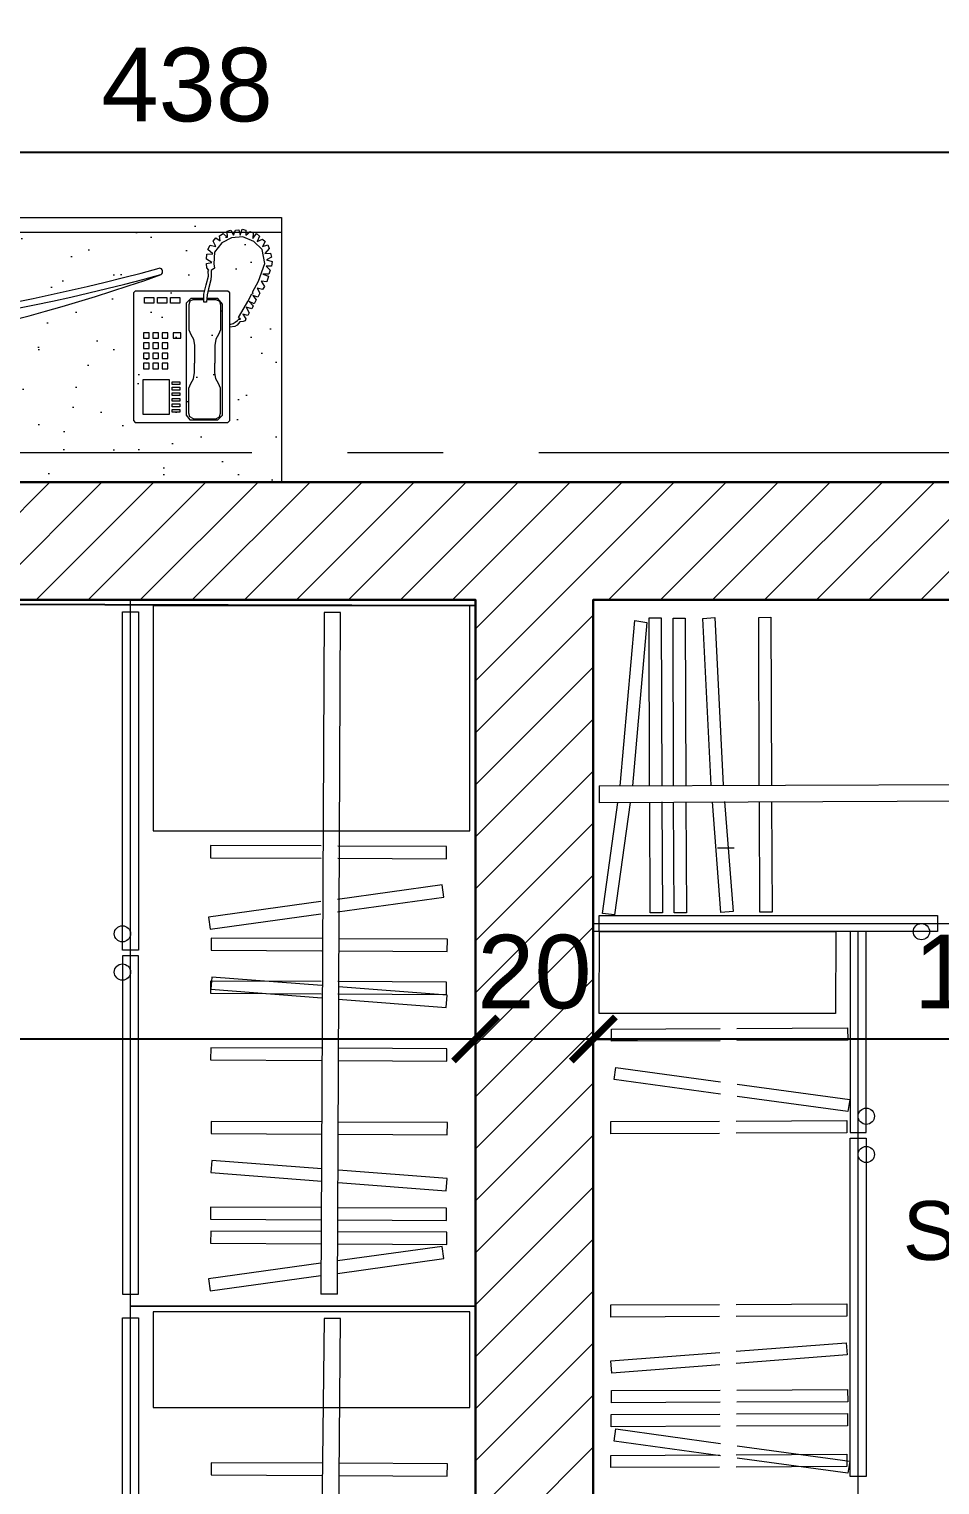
# Model space of a CAD drawing. Header units: centimetres. Extents: x 105417 to 110818, y -55119 to -48326.
# Drawn here: x 106536.5 to 106691.2, y -51447.8 to -51200.4 of the extents above; entities that cross this region are included whole.
import ezdxf

# ---------------------------------------------------------------- set-up
doc = ezdxf.new("R2010")
doc.units = ezdxf.units.CM
doc.header["$LTSCALE"] = 50
doc.header["$MEASUREMENT"] = 0
doc.linetypes.add('AXES', pattern=[2, 1.25, -0.25, 0.25, -0.25])
doc.layers.get('0').update_dxf_attribs({"color": 8})
doc.layers.add('AXES', color=10, linetype='AXES')
doc.layers.add('COTE 50ème', color=1, linetype='Continuous')
doc.layers.add('DEMOL', color=7, linetype='Continuous', lineweight=60, true_color=0xe6ac00)
doc.layers.add('MOBILE_Pen_No__12', color=7, linetype='Continuous', lineweight=18, true_color=0xa7a7a7)
doc.layers.add('FMULT', color=150, linetype='Continuous', plot=False)
for name, color, linetype, lineweight in [('MACONNERIE COUPE', 7, 'Continuous', 30), ('MACONNERIE HACHURE', 253, 'Continuous', 13), ('MOBILE_Pen_No__18', 9, 'Continuous', 15), ('mobilimi', 8, 'Continuous', 9)]:
    doc.layers.add(name, color=color, linetype=linetype, lineweight=lineweight)
doc.styles.add('RS_TEXT_1.50', font='arial.ttf', dxfattribs={"height": 12.5})
doc.styles.add('RS_TXT_50', font='arial.ttf', dxfattribs={"height": 12.5})
doc.dimstyles.new('RS_50CM_LINEAIRE', dxfattribs={"dimscale": 5, "dimtxt": 12.5, "dimasz": 1.5, "dimexe": 1, "dimexo": 2.5, "dimgap": 1, "dimtad": 1, "dimdec": 1, "dimrnd": 0.5, "dimdsep": 46, "dimtxsty": 'RS_TXT_50', "dimblk1": 'ARCHTICK', "dimblk2": 'ARCHTICK', "dimsah": 1, "dimcen": 2.5, "dimdle": 1, "dimclrt": 4, "dimadec": 0, "dimazin": 2, "dimtfac": 1, "dimtdec": 1, "dimtix": 1, "dimtmove": 2, "dimatfit": 3, "dimfxl": 1, "dimtolj": 1, "dimtzin": 0, "dimarcsym": 0})

# ---------------------------------------------------------------- blocks, each defined once
blk = doc.blocks.new('Samsung Curved UHD TV_top_cad-block.com')
at = {"color": 0}
for points in [[(-9.4, 104), (-9.4, 18.2, -0.414214), (-27.4, 0.2), (-43.3, 0.2, 0.08003), (-575.5, -98.3)], [(10.6, 104), (10.6, 18.2, 0.414214), (28.6, 0.2), (44.4, 0.2, -0.08003), (576.7, -98.3)], [(-69.5, -29.6), (-240.1, -106.2, -0.969023), (-243.1, -99.6), (-88.9, -30.3)], [(70.7, -29.6), (241.3, -106.2, 0.969023), (244.3, -99.6), (90.1, -30.3)]]:
    blk.add_lwpolyline(points, format="xyb", dxfattribs=at)
for points in [[(0.6, 105.8), (-7.6, 105.8)], [(0.6, 105.8), (8.8, 105.8)]]:
    blk.add_lwpolyline(points, dxfattribs=at)
for centre, radius, start, end in [((-7.6, 104), 1.8, 90, 180), ((8.8, 104), 1.8, 0, 90), ((-1.5, 2066.6), 2066.6, 269.2806, 270.801), ((0.6, -2232.7), 2210.8, 74.8955, 105.1045), ((0.6, -2232.7), 2204.3, 74.8955, 105.1045), ((-573.7, -101.2), 3.43, 122.2401, 267.969), ((574.9, -101.2), 3.43, 272.031, 57.7599)]:
    blk.add_arc(centre, radius, start, end, dxfattribs=at)
blk = doc.blocks.new('A$Ceb270309')
at = {"layer": 'AXES', "lineweight": 5, "ltscale": 1.3}
blk.add_line((3195, -410), (-1985, -410), dxfattribs=at)
blk = doc.blocks.new('_ArchTick')
at = {"color": 0, "linetype": 'ByBlock', "const_width": 0.15}
blk.add_lwpolyline([(-0.5, -0.5), (0.5, 0.5)], dxfattribs=at)
blk = doc.blocks.new('*D979')
at = {"layer": 'COTE 50ème', "color": 0, "lineweight": -2, "ltscale": 0.5, "transparency": 16777216}
for p, q in [((106632.35, -51336.86), (106632.35, -51376.99)), ((106770.35, -51336.86), (106770.35, -51376.99)), ((106775.35, -51371.99), (106627.35, -51371.99))]:
    blk.add_line(p, q, dxfattribs=at)
at = {"layer": 'Defpoints', "color": 0, "ltscale": 0.5, "transparency": 16777216}
for p in [(106632.35, -51324.36), (106770.35, -51324.36), (106632.35, -51371.99)]:
    blk.add_point(p, dxfattribs=at)
at = {"layer": 'COTE 50ème', "color": 0, "lineweight": -2, "ltscale": 0.5, "transparency": 16777216, "xscale": 7.5, "yscale": 7.5, "zscale": 7.5, "rotation": 180}
blk.add_blockref('_ArchTick', (106632.35, -51371.99), dxfattribs=at)
at = {"layer": 'COTE 50ème', "color": 0, "lineweight": -2, "ltscale": 0.5, "transparency": 16777216, "xscale": 7.5, "yscale": 7.5, "zscale": 7.5}
blk.add_blockref('_ArchTick', (106770.35, -51371.99), dxfattribs=at)
at = {"layer": 'COTE 50ème', "color": 4, "ltscale": 0.5, "transparency": 16777216, "insert": (106701.35, -51360.61), "char_height": 12.5, "attachment_point": 5, "style": 'RS_TXT_50'}
blk.add_mtext('\\A1;138', dxfattribs=at)
blk = doc.blocks.new('*D980')
at = {"layer": 'COTE 50ème', "color": 0, "lineweight": -2, "ltscale": 0.5, "transparency": 16777216}
for p, q in [((106612.35, -51336.86), (106612.35, -51376.99)), ((106632.35, -51336.86), (106632.35, -51376.99)), ((106612.35, -51371.99), (106604.85, -51371.99)), ((106632.35, -51371.99), (106612.35, -51371.99)), ((106632.35, -51371.99), (106639.85, -51371.99))]:
    blk.add_line(p, q, dxfattribs=at)
at = {"layer": 'Defpoints', "color": 0, "ltscale": 0.5, "transparency": 16777216}
for p in [(106612.35, -51324.36), (106632.35, -51324.36), (106612.35, -51371.99)]:
    blk.add_point(p, dxfattribs=at)
at = {"layer": 'COTE 50ème', "color": 0, "lineweight": -2, "ltscale": 0.5, "transparency": 16777216, "xscale": 7.5, "yscale": 7.5, "zscale": 7.5}
blk.add_blockref('_ArchTick', (106612.35, -51371.99), dxfattribs=at)
at = {"layer": 'COTE 50ème', "color": 0, "lineweight": -2, "ltscale": 0.5, "transparency": 16777216, "xscale": 7.5, "yscale": 7.5, "zscale": 7.5, "rotation": 180}
blk.add_blockref('_ArchTick', (106632.35, -51371.99), dxfattribs=at)
at = {"layer": 'COTE 50ème', "color": 4, "ltscale": 0.5, "transparency": 16777216, "insert": (106622.35, -51360.61), "char_height": 12.5, "attachment_point": 5, "style": 'RS_TXT_50'}
blk.add_mtext('\\A1;20', dxfattribs=at)
blk = doc.blocks.new('*D981')
at = {"layer": 'COTE 50ème', "color": 0, "lineweight": -2, "ltscale": 0.5, "transparency": 16777216}
for p, q in [((106612.35, -51336.86), (106612.35, -51376.99)), ((106234.35, -51359.86), (106234.35, -51376.99)), ((106617.35, -51371.99), (106229.35, -51371.99))]:
    blk.add_line(p, q, dxfattribs=at)
at = {"layer": 'Defpoints', "color": 0, "ltscale": 0.5, "transparency": 16777216}
for p in [(106612.35, -51324.36), (106234.35, -51347.36), (106234.35, -51371.99)]:
    blk.add_point(p, dxfattribs=at)
at = {"layer": 'COTE 50ème', "color": 0, "lineweight": -2, "ltscale": 0.5, "transparency": 16777216, "xscale": 7.5, "yscale": 7.5, "zscale": 7.5, "rotation": 180}
blk.add_blockref('_ArchTick', (106234.35, -51371.99), dxfattribs=at)
at = {"layer": 'COTE 50ème', "color": 0, "lineweight": -2, "ltscale": 0.5, "transparency": 16777216, "xscale": 7.5, "yscale": 7.5, "zscale": 7.5}
blk.add_blockref('_ArchTick', (106612.35, -51371.99), dxfattribs=at)
at = {"layer": 'COTE 50ème', "color": 4, "ltscale": 0.5, "transparency": 16777216, "insert": (106423.35, -51360.61), "char_height": 12.5, "attachment_point": 5, "style": 'RS_TXT_50'}
blk.add_mtext('\\A1;378', dxfattribs=at)
blk = doc.blocks.new('*D1062')
at = {"layer": 'COTE 50ème', "color": 0, "lineweight": -2, "ltscale": 0.5, "transparency": 16777216}
for p, q in [((105995.75, -52042.36), (105995.75, -49967.36)), ((106966.85, -49972.36), (105990.75, -49972.36)), ((106196.86, -52037.36), (105990.75, -52037.36))]:
    blk.add_line(p, q, dxfattribs=at)
at = {"layer": 'Defpoints', "color": 0, "ltscale": 0.5, "transparency": 16777216}
for p in [(105995.75, -49972.36), (106979.35, -49972.36), (106209.36, -52037.36)]:
    blk.add_point(p, dxfattribs=at)
at = {"layer": 'COTE 50ème', "color": 0, "lineweight": -2, "ltscale": 0.5, "transparency": 16777216, "xscale": 7.5, "yscale": 7.5, "zscale": 7.5}
for p, rotation in [((105995.75, -49972.36), 90), ((105995.75, -52037.36), 270)]:
    blk.add_blockref('_ArchTick', p, dxfattribs=dict(at, rotation=rotation))
at = {"layer": 'COTE 50ème', "color": 4, "ltscale": 0.5, "transparency": 16777216, "insert": (105984.37, -51004.86), "char_height": 12.5, "attachment_point": 5, "rotation": 90, "style": 'RS_TXT_50'}
blk.add_mtext('\\A1;2065', dxfattribs=at)
blk = doc.blocks.new('*D1305')
at = {"layer": 'COTE 50ème', "color": 0, "lineweight": -2, "ltscale": 0.5, "transparency": 16777216}
for p, q in [((106344.35, -51234.86), (106344.35, -51216.27)), ((106782.35, -51264.86), (106782.35, -51216.27)), ((106339.35, -51221.27), (106787.35, -51221.27))]:
    blk.add_line(p, q, dxfattribs=at)
at = {"layer": 'Defpoints', "color": 0, "ltscale": 0.5, "transparency": 16777216}
for p in [(106782.35, -51221.27), (106344.35, -51247.36), (106782.35, -51277.36)]:
    blk.add_point(p, dxfattribs=at)
at = {"layer": 'COTE 50ème', "color": 0, "lineweight": -2, "ltscale": 0.5, "transparency": 16777216, "xscale": 7.5, "yscale": 7.5, "zscale": 7.5, "rotation": 180}
blk.add_blockref('_ArchTick', (106344.35, -51221.27), dxfattribs=at)
at = {"layer": 'COTE 50ème', "color": 0, "lineweight": -2, "ltscale": 0.5, "transparency": 16777216, "xscale": 7.5, "yscale": 7.5, "zscale": 7.5}
blk.add_blockref('_ArchTick', (106782.35, -51221.27), dxfattribs=at)
at = {"layer": 'COTE 50ème', "color": 4, "ltscale": 0.5, "transparency": 16777216, "insert": (106563.35, -51209.88), "char_height": 12.5, "attachment_point": 5, "style": 'RS_TXT_50'}
blk.add_mtext('\\A1;438', dxfattribs=at)

msp = doc.modelspace()

# ---------------------------------------------------------------- hatches: boundary and pattern name
at = {"layer": 'MACONNERIE HACHURE'}
h = msp.add_hatch(dxfattribs=at)
h.set_pattern_fill('ANSI31', color=256, scale=50, style=0)
h.paths.add_polyline_path([(107979.35, -50366.36), (108090.35, -50366.36), (108090.35, -50324.36), (107979.35, -50324.36)])
h.paths.add_polyline_path([(107987.35, -50358.36), (108082.35, -50358.36), (108082.35, -50332.36), (107987.35, -50332.36)], flags=16)
h.paths.add_polyline_path([(106528.35, -50366.36), (106639.35, -50366.36), (106639.35, -50324.36), (106528.35, -50324.36)])
h.paths.add_polyline_path([(106536.35, -50358.36), (106631.35, -50358.36), (106631.35, -50332.36), (106536.35, -50332.36)], flags=16)
h.paths.add_polyline_path([(106399.35, -52012.36), (106344.35, -52012.36), (106344.35, -52037.36), (106399.35, -52037.36)])
h.paths.add_polyline_path([(106579.35, -52037.36), (106679.35, -52037.36), (106679.35, -52012.36), (106579.35, -52012.36)])
h.paths.add_polyline_path([(108409.35, -50417.36), (108409.35, -50357.36), (108384.35, -50357.36), (108384.35, -50417.36)])
h.paths.add_polyline_path([(107296.85, -50332.36), (107321.85, -50332.36), (107321.85, -50112.36), (107296.85, -50112.36)])
h.paths.add_polyline_path([(107614.35, -50142.36), (107639.35, -50142.36), (107639.35, -49972.36), (107521.85, -49972.36), (107521.85, -49997.36), (107614.35, -49997.36)])
h.paths.add_polyline_path([(107296.85, -50112.36), (107321.85, -50112.36), (107321.85, -49972.36), (107296.85, -49972.36)])
h.paths.add_polyline_path([(107004.35, -50142.36), (106979.35, -50142.36), (106979.35, -49972.36), (107096.85, -49972.36), (107096.85, -49997.36), (107004.35, -49997.36)])
h.paths.add_polyline_path([(108384.35, -50672.36), (108409.35, -50672.36), (108409.35, -50597.36), (108384.35, -50597.36)])
h.paths.add_polyline_path([(106209.35, -50417.36), (106209.35, -50357.36), (106234.35, -50357.36), (106234.35, -50417.36)])
h.paths.add_polyline_path([(106234.35, -50752.25), (106209.35, -50752.25), (106209.35, -50697.36), (106234.35, -50697.36)])
h.paths.add_polyline_path([(108384.35, -50752.25), (108409.35, -50752.25), (108409.35, -50697.36), (108384.35, -50697.36)])
h.paths.add_polyline_path([(106234.35, -51247.36), (106209.35, -51247.36), (106209.35, -51192.47), (106234.35, -51192.47)])
h.paths.add_polyline_path([(106754.35, -50947.8), (106869.35, -50947.8), (106869.35, -50997.8), (106754.35, -50997.8)])
h.paths.add_polyline_path([(106764.35, -50957.8), (106859.35, -50957.8), (106859.35, -50987.8), (106764.35, -50987.8)], flags=16)
h.paths.add_polyline_path([(107749.35, -50947.36), (107864.35, -50947.36), (107864.35, -50997.36), (107749.35, -50997.36)])
h.paths.add_polyline_path([(107759.35, -50957.36), (107854.35, -50957.36), (107854.35, -50987.36), (107759.35, -50987.36)], flags=16)
h.paths.add_polyline_path([(107059.35, -51297.36), (107079.35, -51297.36), (107079.35, -51307.36), (107059.35, -51307.36)])
h.paths.add_polyline_path([(107004.35, -50357.36), (107096.85, -50357.36), (107096.85, -50332.36), (107004.35, -50332.36)])
h.paths.add_polyline_path([(106619.47, -50617.36), (106644.47, -50617.36), (106644.47, -50672.36), (106619.47, -50672.36)])
h.paths.add_polyline_path([(106234.35, -51032.36), (106209.35, -51032.36), (106209.35, -50912.36), (106234.35, -50912.36)])
h.paths.add_polyline_path([(107044.35, -50768.68), (106979.35, -50768.68), (106979.35, -50746.68), (107004.35, -50746.68), (107004.35, -50756.68), (107044.35, -50756.68)])
h.paths.add_polyline_path([(106234.35, -50672.36), (106209.35, -50672.36), (106209.35, -50597.36), (106234.35, -50597.36)])
h.paths.add_polyline_path([(107149.35, -51567.36), (107059.35, -51567.36), (107059.35, -51487.36), (106906.35, -51487.36), (106906.35, -51582.35), (106894.35, -51582.35), (106894.35, -51462.36), (107059.35, -51462.36), (107059.35, -51407.36), (107079.35, -51407.36), (107079.35, -51511.36), (107149.35, -51511.36), (107149.35, -51462.36), (107184.35, -51462.36), (107184.35, -51482.36), (107174.35, -51482.36), (107174.35, -51532.36), (107149.35, -51532.36), (107149.35, -51516.36), (107079.35, -51516.36), (107079.35, -51542.36), (107149.35, -51542.36)])
h.paths.add_polyline_path([(106979.35, -50392.36), (107004.35, -50392.36), (107004.35, -50654.68), (106979.35, -50654.68), (106979.35, -50617.36), (106919.35, -50617.36), (106919.35, -50592.36), (106979.35, -50592.36)])
h.paths.add_polyline_path([(107039.35, -52012.36), (106906.35, -52012.36), (106906.35, -51858.36), (106894.35, -51858.36), (106894.35, -52012.36), (106859.35, -52012.36), (106859.35, -52037.36), (107039.35, -52037.36)])
h.paths.add_polyline_path([(106344.35, -51612.36), (106344.35, -51670.47), (106319.35, -51670.47), (106319.35, -51617.36), (106209.35, -51617.36), (106209.35, -51527.36), (106234.35, -51527.36), (106234.35, -51592.36), (106567.35, -51592.36), (106567.35, -51587.36), (106719.35, -51587.36), (106719.35, -51577.36), (106731.35, -51577.36), (106731.35, -51672.36), (106792.22, -51672.36), (106792.22, -51684.36), (106719.35, -51684.36), (106719.35, -51612.36)])
h.paths.add_polyline_path([(106782.35, -51277.36), (106782.35, -51371.36), (106770.35, -51371.36), (106770.35, -51297.36), (106632.35, -51297.36), (106632.35, -51463.36), (106770.35, -51463.36), (106770.35, -51453.36), (106782.35, -51453.36), (106782.35, -51475.36), (106731.35, -51475.36), (106731.35, -51485.36), (106719.35, -51485.36), (106719.35, -51475.36), (106612.35, -51475.36), (106612.35, -51297.36), (106344.35, -51297.36), (106344.35, -51277.36)])
h.paths.add_polyline_path([(107559.35, -51297.36), (107539.35, -51297.36), (107539.35, -51307.36), (107559.35, -51307.36)])
h.paths.add_polyline_path([(107614.35, -50357.36), (107521.85, -50357.36), (107521.85, -50332.36), (107614.35, -50332.36)])
h.paths.add_polyline_path([(107994.35, -50617.36), (107969.35, -50617.36), (107969.35, -50672.36), (107994.35, -50672.36)])
h.paths.add_polyline_path([(108384.35, -51032.36), (108409.35, -51032.36), (108409.35, -50912.36), (108384.35, -50912.36)])
h.paths.add_polyline_path([(107574.35, -50768.68), (107639.35, -50768.68), (107639.35, -50746.68), (107614.35, -50746.68), (107614.35, -50756.68), (107574.35, -50756.68)])
h.paths.add_polyline_path([(107129.19, -51192.36), (107079.35, -51192.36), (107079.35, -51152.36), (107129.19, -51152.36)])
h.paths.add_polyline_path([(107289.35, -51192.36), (107249.35, -51192.36), (107249.35, -51152.36), (107289.35, -51152.36)])
h.paths.add_polyline_path([(106344.35, -51940.47), (106319.35, -51940.47), (106319.35, -51987.36), (106344.35, -51987.36)])
h.paths.add_polyline_path([(106234.35, -51297.36), (106209.35, -51297.36), (106209.35, -51347.36), (106234.35, -51347.36)])
h.paths.add_polyline_path([(107489.52, -51192.36), (107539.35, -51192.36), (107539.35, -51152.36), (107489.52, -51152.36)])
h.paths.add_polyline_path([(107329.35, -51192.36), (107369.35, -51192.36), (107369.35, -51152.36), (107329.35, -51152.36)])
h.paths.add_polyline_path([(107174.35, -52012.36), (107194.35, -52012.36), (107194.35, -52037.36), (107174.35, -52037.36)])
h.paths.add_polyline_path([(107469.35, -51567.36), (107559.35, -51567.36), (107559.35, -51487.36), (107712.35, -51487.36), (107712.35, -51582.35), (107724.35, -51582.35), (107724.35, -51462.36), (107559.35, -51462.36), (107559.35, -51407.36), (107539.35, -51407.36), (107539.35, -51511.36), (107469.35, -51511.36), (107469.35, -51462.36), (107284.35, -51462.36), (107284.35, -51482.36), (107444.35, -51482.36), (107444.35, -51532.36), (107469.35, -51532.36), (107469.35, -51516.36), (107539.35, -51516.36), (107539.35, -51542.36), (107469.35, -51542.36)])
h.paths.add_polyline_path([(108274.35, -51940.47), (108299.35, -51940.47), (108299.35, -51987.36), (108274.35, -51987.36)])
h.paths.add_polyline_path([(107294.35, -50357.36), (107276.85, -50357.36), (107276.85, -50332.36), (107341.85, -50332.36), (107341.85, -50357.36), (107324.35, -50357.36), (107324.35, -50822.36), (107294.35, -50822.36)])
h.paths.add_polyline_path([(107639.35, -50392.36), (107614.35, -50392.36), (107614.35, -50654.68), (107639.35, -50654.68), (107639.35, -50617.36), (107699.35, -50617.36), (107699.35, -50592.36), (107639.35, -50592.36)])
h.paths.add_polyline_path([(107294.35, -52012.36), (107444.35, -52012.36), (107444.35, -52037.36), (107294.35, -52037.36)])
h.paths.add_polyline_path([(107579.35, -52012.36), (107712.35, -52012.36), (107712.35, -51858.36), (107724.35, -51858.36), (107724.35, -52012.36), (108274.35, -52012.36), (108274.35, -52037.36), (107579.35, -52037.36)])
h.paths.add_polyline_path([(108274.35, -51612.36), (108274.35, -51670.47), (108299.35, -51670.47), (108299.35, -51617.36), (108409.35, -51617.36), (108409.35, -51527.36), (108384.35, -51527.36), (108384.35, -51592.36), (108051.35, -51592.36), (108051.35, -51587.36), (107899.35, -51587.36), (107899.35, -51577.36), (107887.35, -51577.36), (107887.35, -51672.36), (107826.49, -51672.36), (107826.49, -51684.36), (107899.35, -51684.36), (107899.35, -51612.36)])
h.paths.add_polyline_path([(107836.35, -51277.36), (107836.35, -51371.36), (107848.35, -51371.36), (107848.35, -51297.36), (107986.35, -51297.36), (107986.35, -51463.36), (107848.35, -51463.36), (107848.35, -51453.36), (107836.35, -51453.36), (107836.35, -51475.36), (107887.35, -51475.36), (107887.35, -51485.36), (107899.35, -51485.36), (107899.35, -51475.36), (108006.35, -51475.36), (108006.35, -51297.36), (108274.35, -51297.36), (108274.35, -51277.36)])
h.paths.add_polyline_path([(108384.35, -51297.36), (108409.35, -51297.36), (108409.35, -51347.36), (108384.35, -51347.36)])
h.paths.add_polyline_path([(108384.35, -51247.36), (108409.35, -51247.36), (108409.35, -51192.47), (108384.35, -51192.47)])
h.paths.add_polyline_path([(106906.35, -51766.36), (107149.35, -51766.36), (107149.35, -51746.36), (106906.35, -51746.36), (106906.35, -51664.35), (106894.35, -51664.35), (106894.35, -51672.36), (106884.35, -51672.36), (106884.35, -51684.36), (106894.35, -51684.36), (106894.35, -51776.36), (106906.35, -51776.36)])
h.paths.add_polyline_path([(107712.35, -51766.36), (107469.35, -51766.36), (107469.35, -51746.36), (107712.35, -51746.36), (107712.35, -51664.35), (107724.35, -51664.35), (107724.35, -51672.36), (107734.35, -51672.36), (107734.35, -51684.36), (107724.35, -51684.36), (107724.35, -51776.36), (107712.35, -51776.36)])
at = {"layer": 'MOBILE_Pen_No__18', "linetype": 'Continuous', "lineweight": 15}
h = msp.add_hatch(dxfattribs=at)
h.set_pattern_fill('CUT_STONE', color=9, angle=180, style=0, pattern_type=2)
h.set_pattern_definition([(135, (105159.292, -53439.79), (6.36396, 6.36396), [0, -6, 0, -9]), (70, (105139.292, -53439.79), (-8.457234, 3.07818), [0, -4.4, 0, -7.6])])
h.paths.add_polyline_path([(106339.35, -51232.36), (106579.35, -51232.36), (106579.35, -51277.36), (106339.35, -51277.36)])

# ---------------------------------------------------------------- linework, layer by layer
at = {"layer": 'FMULT', "ltscale": 0.5}
for points in [[(106234.35, -50697.36), (106234.35, -51247.36), (106344.35, -51247.36), (106344.35, -51277.36), (106782.35, -51277.36), (106773.73, -50947.8), (106644.47, -50947.8), (106644.47, -50697.36)], [(106234.35, -51297.36), (106234.35, -51592.36), (106719.35, -51587.36), (106719.35, -51475.36), (106612.35, -51475.36), (106612.35, -51298.36)], [(106632.35, -51463.36), (106770.35, -51463.36), (106770.35, -51297.36), (106632.35, -51297.36)]]:
    msp.add_lwpolyline(points, close=True, dxfattribs=at)
at = {"layer": 'MACONNERIE COUPE'}
msp.add_lwpolyline([(106782.35, -51277.36), (106782.35, -51371.36), (106770.35, -51371.36), (106770.35, -51297.36), (106632.35, -51297.36), (106632.35, -51463.36), (106770.35, -51463.36), (106770.35, -51453.36), (106782.35, -51453.36), (106782.35, -51475.36), (106731.35, -51475.36), (106731.35, -51485.36), (106719.35, -51485.36), (106719.35, -51475.36), (106612.35, -51475.36), (106612.35, -51297.36), (106344.35, -51297.36), (106344.35, -51277.36)], close=True, dxfattribs=at)
at = {"layer": 'MOBILE_Pen_No__12', "color": 253, "linetype": 'Continuous', "lineweight": 18, "true_color": 0xa7a7a7}
for p, q in [((106339.35, -51232.36), (106579.35, -51232.36)), ((106579.35, -51232.36), (106579.35, -51277.36)), ((106339.35, -51234.86), (106579.35, -51234.86)), ((106567.76, -51236.39), (106568.24, -51235.82)), ((106568.24, -51235.82), (106568.97, -51236.36)), ((106568.84, -51235.5), (106569.45, -51235.12)), ((106568.97, -51236.36), (106568.84, -51235.5)), ((106570.91, -51235.82), (106569.23, -51236.71)), ((106569.45, -51235.12), (106570.21, -51235.76)), ((106570.12, -51234.71), (106570.79, -51234.51)), ((106570.21, -51235.76), (106570.12, -51234.71)), ((106570.79, -51234.51), (106571.2, -51235.37)), ((106572.82, -51235.66), (106570.91, -51235.82)), ((106571.2, -51235.37), (106571.58, -51234.51)), ((106571.58, -51234.51), (106572.12, -51234.45)), ((106572.12, -51234.45), (106572.35, -51235.37)), ((106572.35, -51235.37), (106572.7, -51234.35)), ((106572.7, -51234.35), (106573.3, -51234.51)), ((106574.67, -51236.46), (106572.82, -51235.66)), ((106573.3, -51234.51), (106573.33, -51235.37)), ((106573.33, -51235.37), (106574.06, -51234.74)), ((106574.06, -51234.74), (106574.57, -51234.99)), ((106574.57, -51234.99), (106574.48, -51235.95)), ((106574.48, -51235.95), (106575.15, -51235.12)), ((106575.15, -51235.12), (106575.66, -51235.57)), ((106575.66, -51235.57), (106575.27, -51236.43)), ((106566.84, -51237.83), (106567.25, -51237.09)), ((106567.73, -51238.53), (106566.84, -51237.83)), ((106567.25, -51237.09), (106568.21, -51237.28)), ((106568.21, -51237.28), (106567.76, -51236.39)), ((106568.02, -51238.24), (106567.86, -51240.25)), ((106569.23, -51236.71), (106568.02, -51238.24)), ((106576.07, -51237.83), (106574.67, -51236.46)), ((106575.27, -51236.43), (106576.16, -51236.04)), ((106576.52, -51240.21), (106576.07, -51237.83)), ((106576.58, -51236.43), (106576.13, -51237.28)), ((106576.13, -51237.28), (106577.06, -51237)), ((106576.16, -51236.04), (106576.58, -51236.43)), ((106577.31, -51237.64), (106576.55, -51238.5)), ((106577.06, -51237), (106577.31, -51237.64)), ((106566.62, -51240.18), (106567.54, -51240.02)), ((106566.68, -51240.95), (106566.62, -51240.18)), ((106566.65, -51239.48), (106566.71, -51238.62)), ((106567.54, -51240.02), (106566.65, -51239.48)), ((106566.71, -51238.62), (106567.73, -51238.53)), ((106567.86, -51240.25), (106567.99, -51240.98)), ((106575.46, -51243.21), (106576.52, -51240.21)), ((106576.55, -51238.5), (106577.53, -51238.46)), ((106576.8, -51240.66), (106577.47, -51241.3)), ((106577.66, -51240.66), (106576.8, -51240.66)), ((106577.66, -51239.1), (106576.83, -51239.58)), ((106576.83, -51239.58), (106577.82, -51239.86)), ((106577.53, -51238.46), (106577.66, -51239.1)), ((106577.82, -51239.86), (106577.66, -51240.66)), ((106566.58, -51243.81), (106566.97, -51242.32)), ((106567.03, -51241.3), (106566.68, -51240.95)), ((106566.93, -51241.49), (106567.03, -51241.3)), ((106566.97, -51242.32), (106566.93, -51241.49)), ((106567.35, -51242.99), (106566.97, -51244.48)), ((106567.44, -51242.22), (106567.35, -51242.99)), ((106567.99, -51240.98), (106567.41, -51241.39)), ((106567.41, -51241.39), (106567.44, -51242.22)), ((106574.45, -51245.06), (106575.46, -51243.21)), ((106575.91, -51243.21), (106576.48, -51244.13)), ((106576.87, -51243.3), (106575.91, -51243.21)), ((106577.25, -51242.03), (106576.23, -51242)), ((106576.23, -51242), (106577.15, -51242.35)), ((106577.15, -51242.35), (106576.87, -51243.3)), ((106577.47, -51241.3), (106577.25, -51242.03)), ((106554.54, -51244.88), (106554.23, -51245.19)), ((106554.23, -51245.19), (106554.23, -51266.89)), ((106566.33, -51244.88), (106554.54, -51244.88)), ((106566.18, -51246.76), (106566.2, -51245.41)), ((106566.2, -51245.41), (106566.58, -51243.81)), ((106566.74, -51245.5), (106566.65, -51246.76)), ((106566.97, -51244.48), (106566.74, -51245.5)), ((106570.27, -51244.88), (106566.88, -51244.88)), ((106570.58, -51245.19), (106570.27, -51244.88)), ((106570.58, -51266.89), (106570.58, -51245.19)), ((106573.65, -51246.68), (106574.32, -51245.37)), ((106574.32, -51245.37), (106574.54, -51245.31)), ((106574.54, -51245.31), (106574.45, -51245.06)), ((106575.37, -51245.92), (106574.51, -51245.63)), ((106574.51, -51245.63), (106575.08, -51246.36)), ((106576.13, -51244.64), (106575.24, -51244.39)), ((106575.24, -51244.39), (106575.72, -51245.25)), ((106575.72, -51245.25), (106575.37, -51245.92)), ((106576.48, -51244.13), (106576.13, -51244.64)), ((106556.11, -51245.98), (106557.69, -51245.98)), ((106556.11, -51246.92), (106556.11, -51245.98)), ((106557.69, -51246.92), (106556.11, -51246.92)), ((106557.69, -51245.98), (106557.69, -51246.92)), ((106558.32, -51245.98), (106559.89, -51245.98)), ((106558.32, -51246.92), (106558.32, -51245.98)), ((106559.89, -51246.92), (106558.32, -51246.92)), ((106559.89, -51245.98), (106559.89, -51246.92)), ((106560.52, -51245.98), (106562.09, -51245.98)), ((106560.52, -51246.92), (106560.52, -51245.98)), ((106562.09, -51246.92), (106560.52, -51246.92)), ((106562.09, -51245.98), (106562.09, -51246.92)), ((106563.98, -51246.13), (106563.19, -51246.92)), ((106563.19, -51246.92), (106563.19, -51265.95)), ((106563.82, -51246.61), (106563.66, -51247.23)), ((106563.66, -51247.23), (106563.66, -51251.48)), ((106564.45, -51246.29), (106563.82, -51246.61)), ((106566.19, -51246.13), (106563.98, -51246.13)), ((106564.45, -51246.29), (106566.19, -51246.29)), ((106566.65, -51246.76), (106566.18, -51246.76)), ((106566.69, -51246.29), (106568.23, -51246.29)), ((106568.54, -51246.13), (106566.7, -51246.13)), ((106568.23, -51246.29), (106568.85, -51246.61)), ((106569.33, -51247.08), (106568.54, -51246.13)), ((106568.85, -51246.61), (106569.01, -51247.23)), ((106569.01, -51247.23), (106569.01, -51251.48)), ((106569.33, -51265.95), (106569.33, -51247.08)), ((106572.63, -51248.4), (106573.65, -51246.68)), ((106573.4, -51247.64), (106573.91, -51248.56)), ((106574.32, -51247.92), (106573.4, -51247.64)), ((106574.76, -51247.06), (106573.91, -51246.68)), ((106573.91, -51246.68), (106574.57, -51247.41)), ((106574.57, -51247.41), (106574.32, -51247.92)), ((106575.08, -51246.36), (106574.76, -51247.06)), ((106570.58, -51250.54), (106571.17, -51250.41)), ((106571.17, -51250.41), (106571.52, -51250.15)), ((106571.84, -51250.69), (106571.45, -51250.92)), ((106571.52, -51250.15), (106571.93, -51249.87)), ((106572.28, -51250.09), (106571.84, -51250.69)), ((106571.93, -51249.87), (106572.12, -51249.67)), ((106572.06, -51249.36), (106572.63, -51248.4)), ((106572.44, -51249.67), (106572.06, -51249.36)), ((106572.12, -51249.67), (106572.44, -51249.67)), ((106572.85, -51250.06), (106572.28, -51250.09)), ((106572.82, -51248.78), (106573.33, -51249.61)), ((106573.65, -51249.04), (106572.82, -51248.78)), ((106573.2, -51249.96), (106572.85, -51250.06)), ((106573.33, -51249.61), (106573.2, -51249.96)), ((106573.91, -51248.56), (106573.65, -51249.04)), ((106555.96, -51251.95), (106555.96, -51252.9)), ((106556.9, -51251.95), (106555.96, -51251.95)), ((106555.96, -51252.9), (106556.9, -51252.9)), ((106556.9, -51252.9), (106556.9, -51251.95)), ((106558.47, -51251.95), (106557.53, -51251.95)), ((106557.53, -51251.95), (106557.53, -51252.9)), ((106557.53, -51252.9), (106558.47, -51252.9)), ((106558.47, -51252.9), (106558.47, -51251.95)), ((106559.1, -51251.95), (106559.1, -51252.9)), ((106560.05, -51251.95), (106559.1, -51251.95)), ((106559.1, -51252.9), (106560.05, -51252.9)), ((106560.05, -51252.9), (106560.05, -51251.95)), ((106560.99, -51251.95), (106560.99, -51252.9)), ((106562.25, -51251.95), (106560.99, -51251.95)), ((106560.99, -51252.9), (106562.25, -51252.9)), ((106562.25, -51252.9), (106562.25, -51251.95)), ((106563.66, -51251.48), (106563.98, -51252.27)), ((106563.98, -51252.27), (106564.45, -51253.05)), ((106564.45, -51253.05), (106564.61, -51254.15)), ((106568.23, -51253.05), (106568.07, -51254.15)), ((106568.7, -51252.27), (106568.23, -51253.05)), ((106569.01, -51251.48), (106568.7, -51252.27)), ((106571.45, -51250.92), (106570.58, -51251.01)), ((106555.96, -51253.68), (106555.96, -51254.63)), ((106556.9, -51253.68), (106555.96, -51253.68)), ((106555.96, -51254.63), (106556.9, -51254.63)), ((106555.96, -51255.41), (106555.96, -51256.36)), ((106556.9, -51255.41), (106555.96, -51255.41)), ((106556.9, -51254.63), (106556.9, -51253.68)), ((106556.9, -51256.36), (106556.9, -51255.41)), ((106558.47, -51253.68), (106557.53, -51253.68)), ((106557.53, -51253.68), (106557.53, -51254.63)), ((106557.53, -51254.63), (106558.47, -51254.63)), ((106557.53, -51255.41), (106557.53, -51256.36)), ((106558.47, -51255.41), (106557.53, -51255.41)), ((106558.47, -51254.63), (106558.47, -51253.68)), ((106558.47, -51256.36), (106558.47, -51255.41)), ((106560.05, -51253.68), (106559.1, -51253.68)), ((106559.1, -51253.68), (106559.1, -51254.63)), ((106559.1, -51254.63), (106560.05, -51254.63)), ((106559.1, -51255.41), (106559.1, -51256.36)), ((106560.05, -51255.41), (106559.1, -51255.41)), ((106560.05, -51254.63), (106560.05, -51253.68)), ((106560.05, -51256.36), (106560.05, -51255.41)), ((106564.61, -51254.15), (106564.61, -51257.14)), ((106568.07, -51254.15), (106568.07, -51257.14)), ((106555.96, -51256.36), (106556.9, -51256.36)), ((106555.96, -51257.14), (106555.96, -51258.09)), ((106556.9, -51257.14), (106555.96, -51257.14)), ((106555.96, -51258.09), (106556.9, -51258.09)), ((106556.9, -51258.09), (106556.9, -51257.14)), ((106557.53, -51256.36), (106558.47, -51256.36)), ((106558.47, -51257.14), (106557.53, -51257.14)), ((106557.53, -51257.14), (106557.53, -51258.09)), ((106557.53, -51258.09), (106558.47, -51258.09)), ((106558.47, -51258.09), (106558.47, -51257.14)), ((106559.1, -51256.36), (106560.05, -51256.36)), ((106559.1, -51257.14), (106559.1, -51258.09)), ((106560.05, -51257.14), (106559.1, -51257.14)), ((106559.1, -51258.09), (106560.05, -51258.09)), ((106560.05, -51258.09), (106560.05, -51257.14)), ((106564.61, -51258.72), (106564.61, -51257.14)), ((106568.07, -51258.72), (106568.07, -51257.14)), ((106555.8, -51259.97), (106555.8, -51265.79)), ((106560.36, -51259.97), (106555.8, -51259.97)), ((106560.36, -51265.79), (106560.36, -51259.97)), ((106560.83, -51260.29), (106562.09, -51260.29)), ((106560.83, -51260.76), (106560.83, -51260.29)), ((106562.09, -51260.29), (106562.09, -51260.76)), ((106563.66, -51261.39), (106563.98, -51260.6)), ((106563.98, -51260.6), (106564.45, -51259.82)), ((106564.45, -51259.82), (106564.61, -51258.72)), ((106568.23, -51259.82), (106568.07, -51258.72)), ((106568.7, -51260.6), (106568.23, -51259.82)), ((106569.01, -51261.39), (106568.7, -51260.6)), ((106562.09, -51260.76), (106560.83, -51260.76)), ((106560.83, -51261.23), (106562.09, -51261.23)), ((106560.83, -51261.7), (106560.83, -51261.23)), ((106562.09, -51261.7), (106560.83, -51261.7)), ((106560.83, -51262.65), (106560.83, -51262.18)), ((106560.83, -51262.18), (106562.09, -51262.18)), ((106562.09, -51262.65), (106560.83, -51262.65)), ((106562.09, -51261.23), (106562.09, -51261.7)), ((106562.09, -51262.18), (106562.09, -51262.65)), ((106563.66, -51265.64), (106563.66, -51261.39)), ((106569.01, -51265.64), (106569.01, -51261.39)), ((106560.83, -51263.12), (106562.09, -51263.12)), ((106560.83, -51263.59), (106560.83, -51263.12)), ((106562.09, -51263.59), (106560.83, -51263.59)), ((106560.83, -51264.06), (106562.09, -51264.06)), ((106560.83, -51264.53), (106560.83, -51264.06)), ((106562.09, -51264.53), (106560.83, -51264.53)), ((106560.83, -51265.01), (106562.09, -51265.01)), ((106560.83, -51265.48), (106560.83, -51265.01)), ((106562.09, -51265.48), (106560.83, -51265.48)), ((106562.09, -51263.12), (106562.09, -51263.59)), ((106562.09, -51264.06), (106562.09, -51264.53)), ((106562.09, -51265.01), (106562.09, -51265.48)), ((106554.23, -51266.89), (106554.54, -51267.21)), ((106554.54, -51267.21), (106570.27, -51267.21)), ((106555.8, -51265.79), (106560.36, -51265.79)), ((106563.19, -51265.95), (106563.82, -51266.74)), ((106563.82, -51266.26), (106563.66, -51265.64)), ((106564.45, -51266.58), (106563.82, -51266.26)), ((106563.82, -51266.74), (106568.54, -51266.74)), ((106564.45, -51266.58), (106568.23, -51266.58)), ((106568.23, -51266.58), (106568.85, -51266.26)), ((106568.54, -51266.74), (106569.33, -51265.95)), ((106568.85, -51266.26), (106569.01, -51265.64)), ((106570.27, -51267.21), (106570.58, -51266.89)), ((106579.35, -51277.36), (106339.35, -51277.36))]:
    msp.add_line(p, q, dxfattribs=at)
at = {"layer": 'mobilimi'}
for p, q in [((106586.6, -51299.5), (106586.04, -51415.35)), ((106588.92, -51415.35), (106589.42, -51299.5)), ((106633.37, -51328.96), (106768.12, -51328.45)), ((106768.12, -51331.27), (106633.37, -51331.83)), ((106636.48, -51331.83), (106636.47, -51331.83)), ((106586.04, -51412.23), (106586.04, -51412.24)), ((106586.6, -51419.5), (106586.04, -51473.35)), ((106588.92, -51473.35), (106589.42, -51419.5)), ((106656.83, -51443.23), (106656.83, -51443.24))]:
    msp.add_line(p, q, dxfattribs=at)
for points in [[(106553.73, -51417.36), (106553.73, -51297.36), (106612.35, -51297.36), (106612.35, -51417.36)], [(106632.35, -51352.36), (106770.35, -51352.36), (106770.35, -51297.36), (106632.35, -51297.36)], [(106555.11, -51299.38), (106555.11, -51356.86), (106552.35, -51356.86), (106552.35, -51299.38)], [(106611.35, -51336.63), (106611.35, -51298.36), (106557.58, -51298.36), (106557.58, -51336.63)], [(106633.37, -51350.99), (106690.85, -51350.99), (106690.85, -51353.74), (106633.37, -51353.74)], [(106677.35, -51463.36), (106677.35, -51353.74), (106632.35, -51353.74), (106632.35, -51463.36)], [(106633.35, -51367.63), (106633.42, -51353.74), (106673.57, -51353.74), (106673.51, -51367.63)], [(106675.98, -51353.74), (106675.98, -51387.86), (106678.73, -51387.86), (106678.73, -51353.74)], [(106555.11, -51415.35), (106555.11, -51357.86), (106552.35, -51357.86), (106552.35, -51415.35)], [(106675.98, -51446.35), (106675.98, -51388.86), (106678.73, -51388.86), (106678.73, -51446.35)], [(106553.73, -51475.36), (106553.73, -51417.36), (106612.35, -51417.36), (106612.35, -51475.36)], [(106611.35, -51434.63), (106611.35, -51418.36), (106557.58, -51418.36), (106557.58, -51434.63)], [(106555.11, -51419.38), (106555.11, -51454.86), (106552.35, -51454.86), (106552.35, -51419.38)]]:
    msp.add_lwpolyline(points, close=True, dxfattribs=at)
for points in [[(106589.42, -51299.5), (106586.6, -51299.5)], [(106636.91, -51328.98), (106639.4, -51300.89), (106641.46, -51301.18)], [(106641.46, -51301.18), (106639.01, -51328.97)], [(106641.91, -51328.89), (106641.83, -51300.42), (106643.9, -51300.41)], [(106643.9, -51300.41), (106643.99, -51328.88)], [(106645.99, -51328.94), (106645.9, -51300.46), (106647.97, -51300.45)], [(106647.97, -51300.45), (106648.06, -51328.93)], [(106652.36, -51328.84), (106650.94, -51300.5), (106653.01, -51300.34)], [(106653.01, -51300.34), (106654.44, -51328.83)], [(106660.55, -51328.8), (106660.46, -51300.33), (106662.53, -51300.32)], [(106662.53, -51300.32), (106662.62, -51328.79)], [(106633.37, -51328.96), (106633.37, -51331.83)], [(106638.62, -51331.79), (106635.98, -51350.91), (106633.92, -51350.63), (106636.52, -51331.8)], [(106644, -51331.7), (106644.1, -51350.52), (106642.02, -51350.53), (106641.93, -51331.71)], [(106648.07, -51331.74), (106648.17, -51350.56), (106646.09, -51350.57), (106646, -51331.75)], [(106654.66, -51331.65), (106656.1, -51350.33), (106654.03, -51350.49), (106652.58, -51331.66)], [(106662.64, -51331.61), (106662.73, -51350.43), (106660.65, -51350.44), (106660.56, -51331.62)], [(106586.13, -51339.18), (106567.31, -51339.09), (106567.3, -51341.17), (106586.12, -51341.26)], [(106588.94, -51341.27), (106607.41, -51341.36), (106607.42, -51339.29)], [(106607.42, -51339.29), (106588.95, -51339.2)], [(106653.44, -51339.5), (106656.27, -51339.5)], [(106588.89, -51350.35), (106606.98, -51347.86), (106606.7, -51345.8)], [(106606.7, -51345.8), (106588.9, -51348.25)], [(106586.08, -51348.64), (106566.96, -51351.28), (106567.24, -51353.33), (106586.07, -51350.74)], [(106586.26, -51354.93), (106567.44, -51354.84), (106567.43, -51356.91), (106586.25, -51357)], [(106589.07, -51357.02), (106607.55, -51357.11), (106607.56, -51355.03)], [(106607.56, -51355.03), (106589.08, -51354.94)], [(106586.22, -51362.91), (106567.54, -51361.46), (106567.38, -51363.53), (106586.21, -51364.99)], [(106586.13, -51362.22), (106567.31, -51362.13), (106567.3, -51364.21), (106586.12, -51364.3)], [(106588.94, -51364.31), (106607.41, -51364.4), (106607.42, -51362.32)], [(106607.42, -51362.32), (106588.95, -51362.23)], [(106607.53, -51364.55), (106589.04, -51363.12)], [(106589.03, -51365.2), (106607.37, -51366.62), (106607.53, -51364.55)], [(106635.44, -51370.29), (106653.92, -51370.2)], [(106653.93, -51372.27), (106635.45, -51372.36), (106635.44, -51370.29)], [(106656.74, -51370.18), (106675.56, -51370.09), (106675.57, -51372.17), (106656.75, -51372.26)], [(106586.17, -51373.56), (106567.35, -51373.47), (106567.34, -51375.54), (106586.16, -51375.64)], [(106588.98, -51375.65), (106607.46, -51375.74), (106607.47, -51373.66)], [(106607.47, -51373.66), (106588.99, -51373.57)], [(106653.97, -51381.35), (106635.89, -51378.86), (106636.17, -51376.8)], [(106636.17, -51376.8), (106653.96, -51379.25)], [(106656.78, -51379.64), (106675.91, -51382.28), (106675.62, -51384.33), (106656.79, -51381.74)], [(106586.26, -51386.08), (106567.44, -51385.99), (106567.43, -51388.07), (106586.25, -51388.16)], [(106589.07, -51388.17), (106607.55, -51388.26), (106607.56, -51386.18)], [(106607.56, -51386.18), (106589.08, -51386.09)], [(106635.31, -51386.03), (106653.78, -51385.94)], [(106653.79, -51388.02), (106635.32, -51388.11), (106635.31, -51386.03)], [(106656.6, -51385.93), (106675.42, -51385.84), (106675.43, -51387.91), (106656.61, -51388)], [(106586.22, -51394.06), (106567.54, -51392.61), (106567.38, -51394.68), (106586.21, -51396.14)], [(106589.03, -51396.36), (106607.37, -51397.77), (106607.53, -51395.7)], [(106607.53, -51395.7), (106589.04, -51394.28)], [(106586.13, -51400.64), (106567.31, -51400.55), (106567.3, -51402.63), (106586.12, -51402.72)], [(106588.94, -51402.73), (106607.41, -51402.82), (106607.42, -51400.74)], [(106607.42, -51400.74), (106588.95, -51400.66)], [(106586.17, -51404.71), (106567.35, -51404.62), (106567.34, -51406.7), (106586.16, -51406.79)], [(106588.98, -51406.8), (106607.46, -51406.89), (106607.47, -51404.82)], [(106607.47, -51404.82), (106588.99, -51404.73)], [(106588.89, -51411.81), (106606.98, -51409.31), (106606.7, -51407.26)], [(106606.7, -51407.26), (106588.9, -51409.71)], [(106586.08, -51410.1), (106566.96, -51412.74), (106567.24, -51414.79), (106586.07, -51412.2)], [(106588.92, -51415.35), (106586.04, -51415.35)], [(106635.31, -51417.18), (106653.78, -51417.09)], [(106653.79, -51419.17), (106635.32, -51419.26), (106635.31, -51417.18)], [(106656.6, -51417.08), (106675.42, -51416.99), (106675.43, -51419.07), (106656.61, -51419.16)], [(106589.42, -51419.5), (106586.6, -51419.5)], [(106656.64, -51425.06), (106675.33, -51423.61), (106675.49, -51425.68), (106656.65, -51427.14)], [(106635.33, -51426.7), (106653.82, -51425.28)], [(106653.83, -51427.36), (106635.49, -51428.77), (106635.33, -51426.7)], [(106635.44, -51431.74), (106653.92, -51431.66)], [(106653.93, -51433.73), (106635.45, -51433.82), (106635.44, -51431.74)], [(106656.74, -51431.64), (106675.56, -51431.55), (106675.57, -51433.63), (106656.75, -51433.72)], [(106635.4, -51435.82), (106653.87, -51435.73)], [(106653.88, -51437.8), (106635.41, -51437.89), (106635.4, -51435.82)], [(106656.69, -51435.71), (106675.51, -51435.62), (106675.52, -51437.7), (106656.7, -51437.79)], [(106653.97, -51442.81), (106635.89, -51440.31), (106636.17, -51438.26)], [(106636.17, -51438.26), (106653.96, -51440.71)], [(106656.78, -51441.1), (106675.91, -51443.74), (106675.62, -51445.79), (106656.79, -51443.2)], [(106635.31, -51442.74), (106653.78, -51442.65)], [(106653.79, -51444.73), (106635.32, -51444.82), (106635.31, -51442.74)], [(106656.6, -51442.64), (106675.42, -51442.55), (106675.43, -51444.62), (106656.61, -51444.72)], [(106586.26, -51444.08), (106567.44, -51443.99), (106567.43, -51446.07), (106586.25, -51446.16)], [(106589.07, -51446.17), (106607.55, -51446.26), (106607.56, -51444.18)], [(106607.56, -51444.18), (106589.08, -51444.09)]]:
    msp.add_lwpolyline(points, dxfattribs=at)
for centre in [(106552.35, -51354.11), (106688.1, -51353.74), (106552.35, -51360.61), (106678.73, -51385.11), (106678.73, -51391.61)]:
    msp.add_circle(centre, 1.38, dxfattribs=at)

# ---------------------------------------------------------------- block references
at = {"layer": 'MACONNERIE COUPE', "lineweight": 5, "ltscale": 0.5}
msp.add_blockref('A$Ceb270309', (107539.35, -50862.36), dxfattribs=at)
at = {"layer": 'MOBILE_Pen_No__12', "color": 253, "linetype": 'Continuous', "lineweight": 18, "true_color": 0xa7a7a7, "xscale": 0.1728, "yscale": 0.1728, "zscale": 0.1728, "rotation": 180}
msp.add_blockref('Samsung Curved UHD TV_top_cad-block.com', (106459.46, -51259.07), dxfattribs=at)

# ---------------------------------------------------------------- texts
at = {"layer": 'DEMOL', "lineweight": -2, "insert": (106715.4, -51396.26), "char_height": 10, "width": 93.9293, "attachment_point": 5, "style": 'RS_TEXT_1.50'}
msp.add_mtext('DEPO\\PS=2.29m²', dxfattribs=at)

# ---------------------------------------------------------------- dimensions: what is measured, and where the dimension line sits
at = {"layer": 'COTE 50ème', "ltscale": 0.5}
dim = msp.add_linear_dim(base=(105995.75, -49972.36), p1=(106209.36, -52037.36), p2=(106979.35, -49972.36), angle=90, dimstyle='RS_50CM_LINEAIRE', dxfattribs=at)
dim.commit()
dim.dimension.update_dxf_attribs({"geometry": '*D1062', "text_midpoint": (105984.37, -51004.86)})
for base, p1, p2, picture, middle in [((106782.35, -51221.27), (106344.35, -51247.36), (106782.35, -51277.36), '*D1305', (106563.35, -51209.88)), ((106234.35, -51371.99), (106612.35, -51324.36), (106234.35, -51347.36), '*D981', (106423.35, -51360.61)), ((106612.35, -51371.99), (106632.35, -51324.36), (106612.35, -51324.36), '*D980', (106622.35, -51360.61)), ((106632.35, -51371.99), (106770.35, -51324.36), (106632.35, -51324.36), '*D979', (106701.35, -51360.61))]:
    dim = msp.add_linear_dim(base=base, p1=p1, p2=p2, dimstyle='RS_50CM_LINEAIRE', dxfattribs=at)
    dim.commit()
    dim.dimension.update_dxf_attribs({"geometry": picture, "text_midpoint": middle})

doc.saveas('drawing.dxf')
